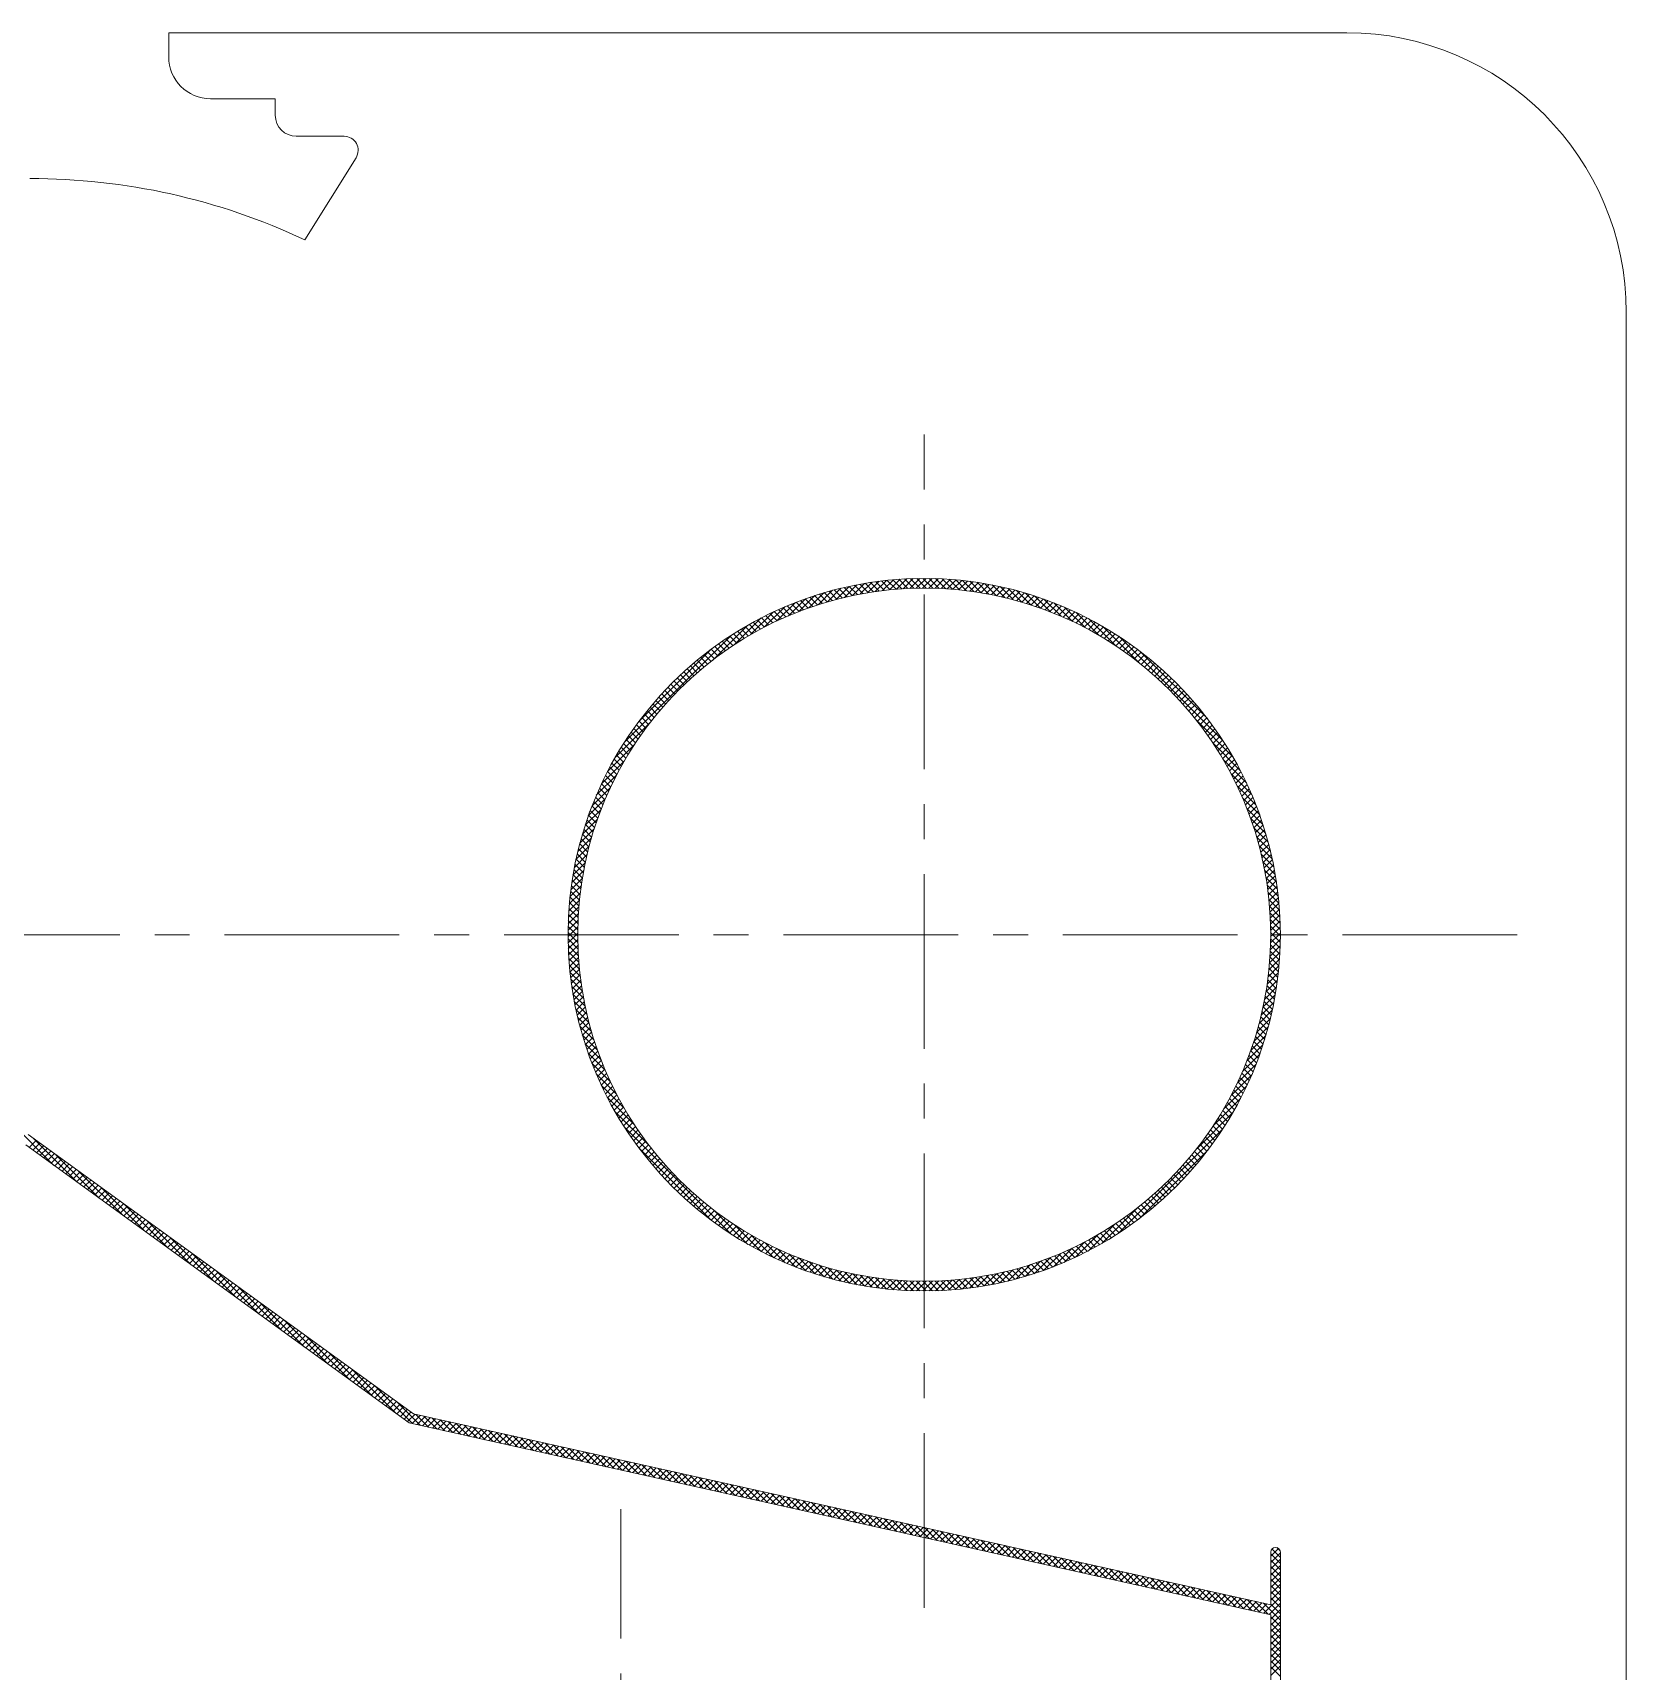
# Model space of a CAD drawing. Header units: millimetres. Extents: x -394 to 6212, y -2458 to 809.
# Drawn here: x 4208.14 to 4230.95, y -1833.17 to -1809.72 of the extents above; entities that cross this region are included whole.
import ezdxf

# ---------------------------------------------------------------- set-up
doc = ezdxf.new("R2010")
doc.units = ezdxf.units.MM
doc.linetypes.add('CENTERX2', pattern=[4, 2.5, -0.5, 0.5, -0.5])
for name, color, linetype, lineweight, true_color in [('1', 1, 'Continuous', 18, 0xff0000), ('2', 2, 'Continuous', 18, 0xffff00), ('3', 3, 'CENTERX2', 18, 0x00ff00)]:
    doc.layers.add(name, color=color, linetype=linetype, lineweight=lineweight, true_color=true_color)
pattern_1 = [(45, (3753.530184, -2359.735766), (-0.0449012806, 0.0449012806), []), (135, (3753.530184, -2359.735766), (-0.0449012806, -0.0449012806), [])]

msp = doc.modelspace()

# ---------------------------------------------------------------- hatches: boundary and pattern name
at = {"layer": '2'}
h = msp.add_hatch(dxfattribs=at)
h.set_pattern_fill('ANSI37', color=256, scale=0.02, style=0)
h.set_pattern_definition(pattern_1)
edge = h.paths.add_edge_path(flags=0)
edge.add_line((4220.90324, -1817.53046), (4220.90324, -1817.66885))
edge.add_arc((4220.90324, -1822.62825), 4.9594, 90, 180)
edge.add_line((4215.94383, -1822.62825), (4215.80544, -1822.62825))
edge.add_arc((4220.90324, -1822.62825), 5.09779, 90, 180, ccw=False)
edge = h.paths.add_edge_path(flags=0)
edge.add_arc((4220.90324, -1822.62825), 5.09779, 0, 90, ccw=False)
edge.add_line((4226.00103, -1822.62825), (4225.86264, -1822.62825))
edge.add_arc((4220.90324, -1822.62825), 4.9594, 0, 90)
edge.add_line((4220.90324, -1817.66885), (4220.90324, -1817.53046))
edge = h.paths.add_edge_path(flags=0)
edge.add_arc((4220.90324, -1822.62825), 5.09779, 90, 180, ccw=False)
edge.add_line((4220.90324, -1817.53046), (4220.90324, -1817.66885))
edge.add_arc((4220.90324, -1822.62825), 4.9594, 90, 180)
edge.add_arc((4220.90324, -1822.62825), 4.9594, 180, 270)
edge.add_line((4220.90324, -1827.58766), (4220.90324, -1827.72604))
edge.add_arc((4220.90324, -1822.62825), 5.09779, 180, 270, ccw=False)
edge = h.paths.add_edge_path(flags=0)
edge.add_arc((4220.90324, -1822.62825), 4.9594, 270, 360)
edge.add_arc((4220.90324, -1822.62825), 4.9594, 0, 90)
edge.add_line((4220.90324, -1817.66885), (4220.90324, -1817.53046))
edge.add_arc((4220.90324, -1822.62825), 5.09779, 0, 90, ccw=False)
edge.add_arc((4220.90324, -1822.62825), 5.09779, 270, 360, ccw=False)
edge.add_line((4220.90324, -1827.72604), (4220.90324, -1827.58766))
h = msp.add_hatch(dxfattribs=at)
h.set_pattern_fill('ANSI37', color=256, scale=0.02, style=0)
h.set_pattern_definition(pattern_1)
edge = h.paths.add_edge_path(flags=0)
edge.add_line((4220.90324, -1817.66885), (4220.90324, -1817.53046))
edge.add_arc((4220.90324, -1822.62825), 5.09779, 0, 90, ccw=False)
edge.add_line((4226.00103, -1822.62825), (4225.86264, -1822.62825))
edge.add_arc((4220.90324, -1822.62825), 4.9594, 0, 90)
edge = h.paths.add_edge_path(flags=0)
edge.add_line((4220.90324, -1817.53046), (4220.90324, -1817.66885))
edge.add_arc((4220.90324, -1822.62825), 4.9594, 90, 180)
edge.add_line((4215.94383, -1822.62825), (4215.80544, -1822.62825))
edge.add_arc((4220.90324, -1822.62825), 5.09779, 90, 180, ccw=False)

# ---------------------------------------------------------------- linework, layer by layer
at = {"layer": '1'}
for p, q in [((4210.09003, -1810.06583), (4210.09003, -1809.72265)), ((4226.95191, -1809.72265), (4210.09003, -1809.72265)), ((4210.69003, -1810.66583), (4211.61615, -1810.66583)), ((4211.61615, -1810.66583), (4211.61615, -1810.90398)), ((4211.91615, -1811.20398), (4212.60171, -1811.20398)), ((4212.77126, -1811.51005), (4212.0368, -1812.68413)), ((4230.95191, -1813.72265), (4230.95191, -1878.97341)), ((4220.90324, -1817.63527), (4220.90324, -1817.63527)), ((4208.07759, -1825.4881), (4213.59219, -1829.48427)), ((4208.04431, -1825.63489), (4213.53417, -1829.61313)), ((4213.59219, -1829.48427), (4225.86264, -1832.21617)), ((4213.53417, -1829.61313), (4225.86264, -1832.35795)), ((4225.86264, -1831.46347), (4225.86264, -1832.21617)), ((4226.00103, -1831.46347), (4226.00103, -1861.26084)), ((4225.86264, -1832.35795), (4225.86264, -1860.3381))]:
    msp.add_line(p, q, dxfattribs=at)
for radius in [5.09779, 4.9594]:
    msp.add_circle((4220.90324, -1822.62825), radius, dxfattribs=at)
for centre, radius, start, end in [((4226.95191, -1813.72265), 4, 0, 90), ((4210.69003, -1810.06583), 0.6, 180, 270), ((4211.91615, -1810.90398), 0.3, 180, 270), ((4212.60171, -1811.40398), 0.2, 327.971323, 90), ((4208.11765, -1821.02058), 9.21174, 64.820747, 90.089651), ((4225.93183, -1831.46347), 0.06919, 0, 180)]:
    msp.add_arc(centre, radius, start, end, dxfattribs=at)
at = {"layer": '2'}
for p, q in [((4208.44335, -1825.92406), (4207.84293, -1825.32364)), ((4208.09483, -1825.6715), (4208.19392, -1825.5724)), ((4208.76949, -1826.1604), (4208.1488, -1825.53971)), ((4208.1469, -1825.70923), (4208.24599, -1825.61014)), ((4208.19897, -1825.74696), (4208.29806, -1825.64787)), ((4208.25104, -1825.7847), (4208.35013, -1825.6856)), ((4208.30311, -1825.82243), (4208.4022, -1825.72333)), ((4208.35518, -1825.86016), (4208.45427, -1825.76107)), ((4208.40725, -1825.89789), (4208.50634, -1825.7988)), ((4208.45932, -1825.93563), (4208.55841, -1825.83653)), ((4209.09564, -1826.39674), (4208.47495, -1825.77605)), ((4208.51139, -1825.97336), (4208.61048, -1825.87426)), ((4208.56346, -1826.01109), (4208.66255, -1825.912)), ((4208.61553, -1826.04882), (4208.71462, -1825.94973)), ((4208.6676, -1826.08656), (4208.76669, -1825.98746)), ((4208.71967, -1826.12429), (4208.81876, -1826.02519)), ((4208.77174, -1826.16202), (4208.87083, -1826.06293)), ((4209.42178, -1826.63308), (4208.80109, -1826.01239)), ((4208.82381, -1826.19976), (4208.9229, -1826.10066)), ((4208.87588, -1826.23749), (4208.97497, -1826.13839)), ((4208.92795, -1826.27522), (4209.02704, -1826.17612)), ((4208.98002, -1826.31295), (4209.07911, -1826.21386)), ((4209.03209, -1826.35069), (4209.13118, -1826.25159)), ((4209.08416, -1826.38842), (4209.18325, -1826.28932)), ((4209.74792, -1826.86941), (4209.12723, -1826.24873)), ((4209.13623, -1826.42615), (4209.23532, -1826.32706)), ((4209.1883, -1826.46388), (4209.28739, -1826.36479)), ((4209.24037, -1826.50162), (4209.33946, -1826.40252)), ((4209.29244, -1826.53935), (4209.39153, -1826.44025)), ((4209.34451, -1826.57708), (4209.4436, -1826.47799)), ((4209.39658, -1826.61481), (4209.49567, -1826.51572)), ((4210.07406, -1827.10575), (4209.45337, -1826.48507)), ((4209.44865, -1826.65255), (4209.54774, -1826.55345)), ((4209.50072, -1826.69028), (4209.59981, -1826.59118)), ((4209.55279, -1826.72801), (4209.65188, -1826.62892)), ((4209.60486, -1826.76574), (4209.70395, -1826.66665)), ((4209.65693, -1826.80348), (4209.75602, -1826.70438)), ((4209.709, -1826.84121), (4209.80809, -1826.74211)), ((4210.4002, -1827.34209), (4209.77952, -1826.72141)), ((4209.76107, -1826.87894), (4209.86016, -1826.77985)), ((4209.81314, -1826.91667), (4209.91223, -1826.81758)), ((4209.86521, -1826.95441), (4209.9643, -1826.85531)), ((4209.91728, -1826.99214), (4210.01637, -1826.89304)), ((4209.96935, -1827.02987), (4210.06844, -1826.93078)), ((4210.02142, -1827.06761), (4210.12051, -1826.96851)), ((4210.07349, -1827.10534), (4210.17258, -1827.00624)), ((4210.72635, -1827.57843), (4210.10566, -1826.95775)), ((4210.12556, -1827.14307), (4210.22465, -1827.04397)), ((4210.17763, -1827.1808), (4210.27672, -1827.08171)), ((4210.2297, -1827.21854), (4210.32879, -1827.11944)), ((4210.28177, -1827.25627), (4210.38086, -1827.15717)), ((4210.33384, -1827.294), (4210.43293, -1827.19491)), ((4210.38591, -1827.33173), (4210.485, -1827.23264)), ((4211.05249, -1827.81477), (4210.4318, -1827.19409)), ((4210.43798, -1827.36947), (4210.53707, -1827.27037)), ((4210.49005, -1827.4072), (4210.58914, -1827.3081)), ((4210.54212, -1827.44493), (4210.64121, -1827.34584)), ((4210.59419, -1827.48266), (4210.69328, -1827.38357)), ((4210.64626, -1827.5204), (4210.74535, -1827.4213)), ((4210.69833, -1827.55813), (4210.79742, -1827.45903)), ((4211.37863, -1828.05111), (4210.75794, -1827.43043)), ((4210.7504, -1827.59586), (4210.84949, -1827.49677)), ((4210.80247, -1827.63359), (4210.90156, -1827.5345)), ((4210.85454, -1827.67133), (4210.95363, -1827.57223)), ((4210.90661, -1827.70906), (4211.0057, -1827.60996)), ((4210.95868, -1827.74679), (4211.05777, -1827.6477)), ((4211.01075, -1827.78452), (4211.10984, -1827.68543)), ((4211.70477, -1828.28745), (4211.08409, -1827.66677)), ((4211.06282, -1827.82226), (4211.16191, -1827.72316)), ((4211.11489, -1827.85999), (4211.21398, -1827.76089)), ((4211.16696, -1827.89772), (4211.26605, -1827.79863)), ((4211.21903, -1827.93546), (4211.31812, -1827.83636)), ((4211.2711, -1827.97319), (4211.37019, -1827.87409)), ((4211.32317, -1828.01092), (4211.42226, -1827.91182)), ((4211.37524, -1828.04865), (4211.47433, -1827.94956)), ((4212.03092, -1828.52379), (4211.41023, -1827.90311)), ((4211.42731, -1828.08639), (4211.5264, -1827.98729)), ((4211.47938, -1828.12412), (4211.57847, -1828.02502)), ((4211.53145, -1828.16185), (4211.63054, -1828.06276)), ((4211.58352, -1828.19958), (4211.68261, -1828.10049)), ((4211.63559, -1828.23732), (4211.73468, -1828.13822)), ((4211.68766, -1828.27505), (4211.78675, -1828.17595)), ((4212.35706, -1828.76013), (4211.73637, -1828.13945)), ((4211.73973, -1828.31278), (4211.83882, -1828.21369)), ((4211.7918, -1828.35051), (4211.89089, -1828.25142)), ((4211.84387, -1828.38825), (4211.94296, -1828.28915)), ((4211.89594, -1828.42598), (4211.99503, -1828.32688)), ((4211.948, -1828.46371), (4212.0471, -1828.36462)), ((4212.00007, -1828.50144), (4212.09917, -1828.40235)), ((4212.6832, -1828.99647), (4212.06251, -1828.37579)), ((4212.05214, -1828.53918), (4212.15124, -1828.44008)), ((4212.10421, -1828.57691), (4212.20331, -1828.47781)), ((4212.15628, -1828.61464), (4212.25538, -1828.51555)), ((4212.20835, -1828.65237), (4212.30745, -1828.55328)), ((4212.26042, -1828.69011), (4212.35952, -1828.59101)), ((4212.31249, -1828.72784), (4212.41159, -1828.62874)), ((4213.00934, -1829.23281), (4212.38866, -1828.61212)), ((4212.36456, -1828.76557), (4212.46366, -1828.66648)), ((4212.41663, -1828.80331), (4212.51573, -1828.70421)), ((4212.4687, -1828.84104), (4212.5678, -1828.74194)), ((4212.52077, -1828.87877), (4212.61987, -1828.77967)), ((4212.57284, -1828.9165), (4212.67194, -1828.81741)), ((4212.62491, -1828.95424), (4212.72401, -1828.85514)), ((4213.33549, -1829.46915), (4212.7148, -1828.84846)), ((4212.67698, -1828.99197), (4212.77608, -1828.89287)), ((4212.72905, -1829.0297), (4212.82815, -1828.93061)), ((4212.78112, -1829.06743), (4212.88022, -1828.96834)), ((4212.83319, -1829.10517), (4212.93229, -1829.00607)), ((4212.88526, -1829.1429), (4212.98436, -1829.0438)), ((4212.93733, -1829.18063), (4213.03643, -1829.08154)), ((4212.9894, -1829.21836), (4213.0885, -1829.11927)), ((4213.57932, -1829.62318), (4213.04094, -1829.0848)), ((4213.04147, -1829.2561), (4213.14057, -1829.157)), ((4213.09354, -1829.29383), (4213.19264, -1829.19473)), ((4213.14561, -1829.33156), (4213.24471, -1829.23247)), ((4213.19768, -1829.36929), (4213.29678, -1829.2702)), ((4213.24975, -1829.40703), (4213.34885, -1829.30793)), ((4213.30182, -1829.44476), (4213.40092, -1829.34566)), ((4213.69484, -1829.6489), (4213.36708, -1829.32114)), ((4213.35389, -1829.48249), (4213.45299, -1829.3834)), ((4213.40596, -1829.52022), (4213.50506, -1829.42113)), ((4213.45803, -1829.55796), (4213.55713, -1829.45886)), ((4213.5101, -1829.59569), (4213.61618, -1829.48961)), ((4213.57367, -1829.62192), (4213.68963, -1829.50596)), ((4213.81036, -1829.67462), (4213.62798, -1829.49224)), ((4213.64712, -1829.63828), (4213.76308, -1829.52232)), ((4213.72057, -1829.65463), (4213.83653, -1829.53867)), ((4213.92589, -1829.70034), (4213.7435, -1829.51796)), ((4213.79402, -1829.67098), (4213.90998, -1829.55502)), ((4214.04141, -1829.72606), (4213.85902, -1829.54368)), ((4213.86747, -1829.68734), (4213.98343, -1829.57138)), ((4213.94092, -1829.70369), (4214.05688, -1829.58773)), ((4214.15693, -1829.75178), (4213.97455, -1829.5694)), ((4214.01437, -1829.72004), (4214.13033, -1829.60408)), ((4214.08782, -1829.73639), (4214.20378, -1829.62043)), ((4214.27245, -1829.7775), (4214.09007, -1829.59512)), ((4214.16127, -1829.75275), (4214.27723, -1829.63679)), ((4214.38798, -1829.80322), (4214.20559, -1829.62084)), ((4214.23472, -1829.7691), (4214.35068, -1829.65314)), ((4214.30817, -1829.78545), (4214.42413, -1829.66949)), ((4214.5035, -1829.82894), (4214.32111, -1829.64656)), ((4214.38162, -1829.80181), (4214.49758, -1829.68585)), ((4214.61902, -1829.85466), (4214.43664, -1829.67228)), ((4214.45507, -1829.81816), (4214.57103, -1829.7022)), ((4214.52852, -1829.83451), (4214.64448, -1829.71855)), ((4214.73454, -1829.88038), (4214.55216, -1829.698)), ((4214.60197, -1829.85087), (4214.71793, -1829.7349)), ((4214.85007, -1829.9061), (4214.66768, -1829.72372)), ((4214.67542, -1829.86722), (4214.79138, -1829.75126)), ((4214.74887, -1829.88357), (4214.86483, -1829.76761)), ((4214.96559, -1829.93182), (4214.7832, -1829.74944)), ((4214.82232, -1829.89992), (4214.93828, -1829.78396)), ((4214.89577, -1829.91628), (4215.01173, -1829.80032)), ((4215.08111, -1829.95754), (4214.89873, -1829.77516)), ((4214.96921, -1829.93263), (4215.08518, -1829.81667)), ((4215.19663, -1829.98326), (4215.01425, -1829.80088)), ((4215.04266, -1829.94898), (4215.15863, -1829.83302)), ((4215.11611, -1829.96534), (4215.23207, -1829.84938)), ((4215.31216, -1830.00898), (4215.12977, -1829.8266)), ((4215.18956, -1829.98169), (4215.30552, -1829.86573)), ((4215.42768, -1830.0347), (4215.2453, -1829.85232)), ((4215.26301, -1829.99804), (4215.37897, -1829.88208)), ((4215.33646, -1830.01439), (4215.45242, -1829.89843)), ((4215.5432, -1830.06042), (4215.36082, -1829.87804)), ((4215.40991, -1830.03075), (4215.52587, -1829.91479)), ((4215.65872, -1830.08614), (4215.47634, -1829.90376)), ((4215.48336, -1830.0471), (4215.59932, -1829.93114)), ((4215.55681, -1830.06345), (4215.67277, -1829.94749)), ((4215.77425, -1830.11186), (4215.59186, -1829.92948)), ((4215.63026, -1830.07981), (4215.74622, -1829.96385)), ((4215.70371, -1830.09616), (4215.81967, -1829.9802)), ((4215.88977, -1830.13758), (4215.70739, -1829.9552)), ((4215.77716, -1830.11251), (4215.89312, -1829.99655)), ((4216.00529, -1830.1633), (4215.82291, -1829.98092)), ((4215.85061, -1830.12886), (4215.96657, -1830.0129)), ((4215.92406, -1830.14522), (4216.04002, -1830.02926)), ((4216.12082, -1830.18902), (4215.93843, -1830.00664)), ((4215.99751, -1830.16157), (4216.11347, -1830.04561)), ((4216.23634, -1830.21474), (4216.05395, -1830.03236)), ((4216.35186, -1830.24046), (4216.16948, -1830.05808)), ((4216.07096, -1830.17792), (4216.18692, -1830.06196)), ((4216.14441, -1830.19428), (4216.26037, -1830.07832)), ((4216.21786, -1830.21063), (4216.33382, -1830.09467)), ((4216.46738, -1830.26618), (4216.285, -1830.0838)), ((4216.29131, -1830.22698), (4216.40727, -1830.11102)), ((4216.36476, -1830.24334), (4216.48072, -1830.12737)), ((4216.58291, -1830.2919), (4216.40052, -1830.10952)), ((4216.43821, -1830.25969), (4216.55417, -1830.14373)), ((4216.51166, -1830.27604), (4216.62762, -1830.16008)), ((4216.69843, -1830.31762), (4216.51604, -1830.13524)), ((4216.58511, -1830.29239), (4216.70107, -1830.17643)), ((4216.81395, -1830.34334), (4216.63157, -1830.16096)), ((4216.65856, -1830.30875), (4216.77452, -1830.19279)), ((4216.73201, -1830.3251), (4216.84797, -1830.20914)), ((4216.92947, -1830.36906), (4216.74709, -1830.18668)), ((4216.80546, -1830.34145), (4216.92142, -1830.22549)), ((4217.045, -1830.39478), (4216.86261, -1830.2124)), ((4216.87891, -1830.35781), (4216.99487, -1830.24184)), ((4216.95236, -1830.37416), (4217.06832, -1830.2582)), ((4217.16052, -1830.4205), (4216.97813, -1830.23812)), ((4217.02581, -1830.39051), (4217.14177, -1830.27455)), ((4217.27604, -1830.44622), (4217.09366, -1830.26384)), ((4217.09925, -1830.40686), (4217.21522, -1830.2909)), ((4217.39156, -1830.47194), (4217.20918, -1830.28956)), ((4217.1727, -1830.42322), (4217.28867, -1830.30726)), ((4217.24615, -1830.43957), (4217.36211, -1830.32361)), ((4217.3196, -1830.45592), (4217.43556, -1830.33996)), ((4217.50709, -1830.49766), (4217.3247, -1830.31528)), ((4217.39305, -1830.47228), (4217.50901, -1830.35632)), ((4217.62261, -1830.52338), (4217.44023, -1830.341)), ((4217.4665, -1830.48863), (4217.58246, -1830.37267)), ((4217.53995, -1830.50498), (4217.65591, -1830.38902)), ((4217.73813, -1830.5491), (4217.55575, -1830.36672)), ((4217.6134, -1830.52133), (4217.72936, -1830.40537)), ((4217.85365, -1830.57482), (4217.67127, -1830.39244)), ((4217.68685, -1830.53769), (4217.80281, -1830.42173)), ((4217.7603, -1830.55404), (4217.87626, -1830.43808)), ((4217.96918, -1830.60054), (4217.78679, -1830.41816)), ((4217.83375, -1830.57039), (4217.94971, -1830.45443)), ((4218.0847, -1830.62626), (4217.90232, -1830.44388)), ((4217.9072, -1830.58675), (4218.02316, -1830.47079)), ((4217.98065, -1830.6031), (4218.09661, -1830.48714)), ((4218.20022, -1830.65198), (4218.01784, -1830.4696)), ((4218.0541, -1830.61945), (4218.17006, -1830.50349)), ((4218.12755, -1830.6358), (4218.24351, -1830.51984)), ((4218.31575, -1830.6777), (4218.13336, -1830.49532)), ((4218.43127, -1830.70342), (4218.24888, -1830.52104)), ((4218.201, -1830.65216), (4218.31696, -1830.5362)), ((4218.27445, -1830.66851), (4218.39041, -1830.55255)), ((4218.3479, -1830.68486), (4218.46386, -1830.5689)), ((4218.54679, -1830.72914), (4218.36441, -1830.54676)), ((4218.42135, -1830.70122), (4218.53731, -1830.58526)), ((4218.66231, -1830.75487), (4218.47993, -1830.57248)), ((4218.4948, -1830.71757), (4218.61076, -1830.60161)), ((4218.56825, -1830.73392), (4218.68421, -1830.61796)), ((4218.77784, -1830.78059), (4218.59545, -1830.5982)), ((4218.6417, -1830.75028), (4218.75766, -1830.63431)), ((4218.89336, -1830.80631), (4218.71097, -1830.62392)), ((4218.71515, -1830.76663), (4218.83111, -1830.65067)), ((4218.7886, -1830.78298), (4218.90456, -1830.66702)), ((4219.00888, -1830.83203), (4218.8265, -1830.64964)), ((4218.86205, -1830.79933), (4218.97801, -1830.68337)), ((4218.9355, -1830.81569), (4219.05146, -1830.69973)), ((4219.1244, -1830.85775), (4218.94202, -1830.67536)), ((4219.00895, -1830.83204), (4219.12491, -1830.71608)), ((4219.23993, -1830.88347), (4219.05754, -1830.70108)), ((4219.0824, -1830.84839), (4219.19836, -1830.73243)), ((4219.15585, -1830.86475), (4219.27181, -1830.74879)), ((4219.35545, -1830.90919), (4219.17307, -1830.7268)), ((4219.47097, -1830.93491), (4219.28859, -1830.75252)), ((4219.22929, -1830.8811), (4219.34526, -1830.76514)), ((4219.30274, -1830.89745), (4219.4187, -1830.78149)), ((4219.37619, -1830.9138), (4219.49215, -1830.79784)), ((4219.58649, -1830.96063), (4219.40411, -1830.77824)), ((4219.44964, -1830.93016), (4219.5656, -1830.8142)), ((4219.70202, -1830.98635), (4219.51963, -1830.80396)), ((4219.52309, -1830.94651), (4219.63905, -1830.83055)), ((4219.59654, -1830.96286), (4219.7125, -1830.8469)), ((4219.81754, -1831.01207), (4219.63516, -1830.82968)), ((4219.66999, -1830.97922), (4219.78595, -1830.86326)), ((4219.74344, -1830.99557), (4219.8594, -1830.87961)), ((4219.93306, -1831.03779), (4219.75068, -1830.8554)), ((4219.81689, -1831.01192), (4219.93285, -1830.89596)), ((4220.04859, -1831.06351), (4219.8662, -1830.88112)), ((4219.89034, -1831.02827), (4220.0063, -1830.91231)), ((4219.96379, -1831.04463), (4220.07975, -1830.92867)), ((4220.16411, -1831.08923), (4219.98172, -1830.90684)), ((4220.03724, -1831.06098), (4220.1532, -1830.94502)), ((4220.27963, -1831.11495), (4220.09725, -1830.93256)), ((4220.11069, -1831.07733), (4220.22665, -1830.96137)), ((4220.18414, -1831.09369), (4220.3001, -1830.97773)), ((4220.39515, -1831.14067), (4220.21277, -1830.95828)), ((4220.25759, -1831.11004), (4220.37355, -1830.99408)), ((4220.51068, -1831.16639), (4220.32829, -1830.984)), ((4220.33104, -1831.12639), (4220.447, -1831.01043)), ((4220.40449, -1831.14274), (4220.52045, -1831.02678)), ((4220.6262, -1831.19211), (4220.44381, -1831.00972)), ((4220.47794, -1831.1591), (4220.5939, -1831.04314)), ((4220.55139, -1831.17545), (4220.66735, -1831.05949)), ((4220.74172, -1831.21783), (4220.55934, -1831.03544)), ((4220.62484, -1831.1918), (4220.7408, -1831.07584)), ((4220.85724, -1831.24355), (4220.67486, -1831.06116)), ((4220.69829, -1831.20816), (4220.81425, -1831.0922)), ((4220.77174, -1831.22451), (4220.8877, -1831.10855)), ((4220.97277, -1831.26927), (4220.79038, -1831.08688)), ((4220.84519, -1831.24086), (4220.96115, -1831.1249)), ((4221.08829, -1831.29499), (4220.9059, -1831.1126)), ((4220.91864, -1831.25722), (4221.0346, -1831.14125)), ((4220.99209, -1831.27357), (4221.10805, -1831.15761)), ((4221.20381, -1831.32071), (4221.02143, -1831.13832)), ((4221.06554, -1831.28992), (4221.1815, -1831.17396)), ((4221.31933, -1831.34643), (4221.13695, -1831.16404)), ((4221.13899, -1831.30627), (4221.25495, -1831.19031)), ((4221.21244, -1831.32263), (4221.3284, -1831.20667)), ((4221.43486, -1831.37215), (4221.25247, -1831.18976)), ((4221.28589, -1831.33898), (4221.40185, -1831.22302)), ((4221.55038, -1831.39787), (4221.368, -1831.21548)), ((4221.35933, -1831.35533), (4221.4753, -1831.23937)), ((4221.43278, -1831.37169), (4221.54874, -1831.25573)), ((4221.6659, -1831.42359), (4221.48352, -1831.2412)), ((4221.50623, -1831.38804), (4221.62219, -1831.27208)), ((4221.57968, -1831.40439), (4221.69564, -1831.28843)), ((4221.78142, -1831.44931), (4221.59904, -1831.26692)), ((4221.65313, -1831.42074), (4221.76909, -1831.30478)), ((4221.89695, -1831.47503), (4221.71456, -1831.29264)), ((4221.72658, -1831.4371), (4221.84254, -1831.32114)), ((4221.80003, -1831.45345), (4221.91599, -1831.33749)), ((4222.01247, -1831.50075), (4221.83009, -1831.31836)), ((4221.87348, -1831.4698), (4221.98944, -1831.35384)), ((4222.12799, -1831.52647), (4221.94561, -1831.34408)), ((4221.94693, -1831.48616), (4222.06289, -1831.3702)), ((4222.02038, -1831.50251), (4222.13634, -1831.38655)), ((4222.24352, -1831.55219), (4222.06113, -1831.3698)), ((4222.09383, -1831.51886), (4222.20979, -1831.4029)), ((4222.16728, -1831.53521), (4222.28324, -1831.41925)), ((4222.35904, -1831.57791), (4222.17665, -1831.39552)), ((4222.24073, -1831.55157), (4222.35669, -1831.43561)), ((4222.47456, -1831.60363), (4222.29218, -1831.42124)), ((4222.31418, -1831.56792), (4222.43014, -1831.45196)), ((4222.59008, -1831.62935), (4222.4077, -1831.44696)), ((4225.86264, -1831.52176), (4225.975, -1831.4094)), ((4226.00103, -1831.53799), (4225.88032, -1831.41728)), ((4225.99877, -1831.44593), (4225.94938, -1831.39654)), ((4222.38763, -1831.58427), (4222.50359, -1831.46831)), ((4222.46108, -1831.60063), (4222.57704, -1831.48467)), ((4222.70561, -1831.65507), (4222.52322, -1831.47268)), ((4222.53453, -1831.61698), (4222.65049, -1831.50102)), ((4222.60798, -1831.63333), (4222.72394, -1831.51737)), ((4222.82113, -1831.68079), (4222.63874, -1831.4984)), ((4222.68143, -1831.64969), (4222.79739, -1831.53372)), ((4222.93665, -1831.70651), (4222.75427, -1831.52412)), ((4222.75488, -1831.66604), (4222.87084, -1831.55008)), ((4222.82833, -1831.68239), (4222.94429, -1831.56643)), ((4223.05217, -1831.73223), (4222.86979, -1831.54984)), ((4222.90178, -1831.69874), (4223.01774, -1831.58278)), ((4222.97523, -1831.7151), (4223.09119, -1831.59914)), ((4223.1677, -1831.75795), (4222.98531, -1831.57556)), ((4223.04868, -1831.73145), (4223.16464, -1831.61549)), ((4223.28322, -1831.78367), (4223.10083, -1831.60128)), ((4223.12213, -1831.7478), (4223.23809, -1831.63184)), ((4223.19558, -1831.76416), (4223.31154, -1831.64819)), ((4223.39874, -1831.80939), (4223.21636, -1831.627)), ((4223.26903, -1831.78051), (4223.38499, -1831.66455)), ((4223.51426, -1831.83511), (4223.33188, -1831.65272)), ((4223.34248, -1831.79686), (4223.45844, -1831.6809)), ((4223.41593, -1831.81321), (4223.53189, -1831.69725)), ((4223.62979, -1831.86083), (4223.4474, -1831.67844)), ((4225.86264, -1831.61156), (4226.00103, -1831.47318)), ((4226.00103, -1831.6278), (4225.86264, -1831.48941)), ((4225.86264, -1831.70137), (4226.00103, -1831.56298)), ((4226.00103, -1831.7176), (4225.86264, -1831.57921)), ((4225.86264, -1831.79117), (4226.00103, -1831.65278)), ((4226.00103, -1831.8074), (4225.86264, -1831.66901)), ((4223.48937, -1831.82957), (4223.60534, -1831.71361)), ((4223.56282, -1831.84592), (4223.67878, -1831.72996)), ((4223.74531, -1831.88655), (4223.56293, -1831.70416)), ((4223.63627, -1831.86227), (4223.75223, -1831.74631)), ((4223.86083, -1831.91227), (4223.67845, -1831.72988)), ((4223.70972, -1831.87863), (4223.82568, -1831.76267)), ((4223.78317, -1831.89498), (4223.89913, -1831.77902)), ((4223.97635, -1831.93799), (4223.79397, -1831.7556)), ((4223.85662, -1831.91133), (4223.97258, -1831.79537)), ((4224.09188, -1831.96371), (4223.90949, -1831.78132)), ((4223.93007, -1831.92768), (4224.04603, -1831.81172)), ((4224.00352, -1831.94404), (4224.11948, -1831.82808)), ((4224.2074, -1831.98943), (4224.02502, -1831.80704)), ((4224.07697, -1831.96039), (4224.19293, -1831.84443)), ((4224.32292, -1832.01515), (4224.14054, -1831.83276)), ((4224.15042, -1831.97674), (4224.26638, -1831.86078)), ((4224.22387, -1831.9931), (4224.33983, -1831.87714)), ((4224.43845, -1832.04087), (4224.25606, -1831.85848)), ((4224.29732, -1832.00945), (4224.41328, -1831.89349)), ((4224.37077, -1832.0258), (4224.48673, -1831.90984)), ((4224.55397, -1832.06659), (4224.37158, -1831.8842)), ((4224.44422, -1832.04215), (4224.56018, -1831.92619)), ((4224.66949, -1832.09231), (4224.48711, -1831.90993)), ((4224.78501, -1832.11803), (4224.60263, -1831.93565)), ((4225.86264, -1831.88097), (4226.00103, -1831.74258)), ((4226.00103, -1831.8972), (4225.86264, -1831.75881)), ((4225.86264, -1831.97077), (4226.00103, -1831.83239)), ((4226.00103, -1831.98701), (4225.86264, -1831.84862)), ((4225.86264, -1832.06058), (4226.00103, -1831.92219)), ((4224.51767, -1832.05851), (4224.63363, -1831.94255)), ((4224.59112, -1832.07486), (4224.70708, -1831.9589)), ((4224.66457, -1832.09121), (4224.78053, -1831.97525)), ((4224.90054, -1832.14375), (4224.71815, -1831.96137)), ((4224.73802, -1832.10757), (4224.85398, -1831.99161)), ((4224.81147, -1832.12392), (4224.92743, -1832.00796)), ((4225.01606, -1832.16947), (4224.83367, -1831.98709)), ((4224.88492, -1832.14027), (4225.00088, -1832.02431)), ((4225.13158, -1832.19519), (4224.9492, -1832.01281)), ((4224.95837, -1832.15663), (4225.07433, -1832.04066)), ((4225.03182, -1832.17298), (4225.14778, -1832.05702)), ((4225.2471, -1832.22091), (4225.06472, -1832.03853)), ((4225.10527, -1832.18933), (4225.22123, -1832.07337)), ((4225.17872, -1832.20568), (4225.29468, -1832.08972)), ((4225.36263, -1832.24663), (4225.18024, -1832.06425)), ((4225.25217, -1832.22204), (4225.36813, -1832.10608)), ((4225.47815, -1832.27235), (4225.29577, -1832.08997)), ((4225.32562, -1832.23839), (4225.44158, -1832.12243)), ((4225.39907, -1832.25474), (4225.51503, -1832.13878)), ((4225.59367, -1832.29807), (4225.41129, -1832.11569)), ((4225.47252, -1832.2711), (4225.58848, -1832.15514)), ((4225.70919, -1832.32379), (4225.52681, -1832.14141)), ((4225.82472, -1832.34951), (4225.64233, -1832.16713)), ((4225.76631, -1832.33651), (4226.00103, -1832.10179)), ((4226.00103, -1832.07681), (4225.86264, -1831.93842)), ((4225.86264, -1832.15038), (4226.00103, -1832.01199)), ((4226.00103, -1832.16661), (4225.86264, -1832.02822)), ((4226.00103, -1832.25641), (4225.86264, -1832.11802)), ((4225.54597, -1832.28745), (4225.66193, -1832.17149)), ((4225.61941, -1832.3038), (4225.73538, -1832.18784)), ((4225.69286, -1832.32015), (4225.80882, -1832.20419)), ((4226.00103, -1832.43602), (4225.75786, -1832.19285)), ((4225.83976, -1832.35286), (4226.00103, -1832.1916)), ((4226.00103, -1832.34622), (4225.86264, -1832.20783)), ((4225.86264, -1832.41979), (4226.00103, -1832.2814)), ((4225.86264, -1832.50959), (4226.00103, -1832.3712)), ((4226.00103, -1832.52582), (4225.86264, -1832.38743)), ((4225.86264, -1832.59939), (4226.00103, -1832.461)), ((4226.00103, -1832.61562), (4225.86264, -1832.47723)), ((4225.86264, -1832.6892), (4226.00103, -1832.55081)), ((4226.00103, -1832.70543), (4225.86264, -1832.56704)), ((4225.86264, -1832.779), (4226.00103, -1832.64061)), ((4226.00103, -1832.79523), (4225.86264, -1832.65684)), ((4225.86264, -1832.8688), (4226.00103, -1832.73041)), ((4226.00103, -1832.88503), (4225.86264, -1832.74664)), ((4225.86264, -1832.9586), (4226.00103, -1832.82021)), ((4226.00103, -1832.97483), (4225.86264, -1832.83644)), ((4225.86264, -1833.04841), (4226.00103, -1832.91002)), ((4226.00103, -1833.06464), (4225.86264, -1832.92625)), ((4225.86264, -1833.13821), (4226.00103, -1832.99982)), ((4226.00103, -1833.15444), (4225.86264, -1833.01605)), ((4225.86264, -1833.22801), (4226.00103, -1833.08962)), ((4226.00103, -1833.24424), (4225.86264, -1833.10585))]:
    msp.add_line(p, q, dxfattribs=at)
at = {"layer": '3'}
for p, q in [((4220.90324, -1832.2596), (4220.90324, -1815.47031)), ((4229.38961, -1822.62825), (4185.52215, -1822.62825)), ((4216.56324, -1860.70009), (4216.56324, -1830.84972))]:
    msp.add_line(p, q, dxfattribs=at)

doc.saveas('drawing.dxf')
